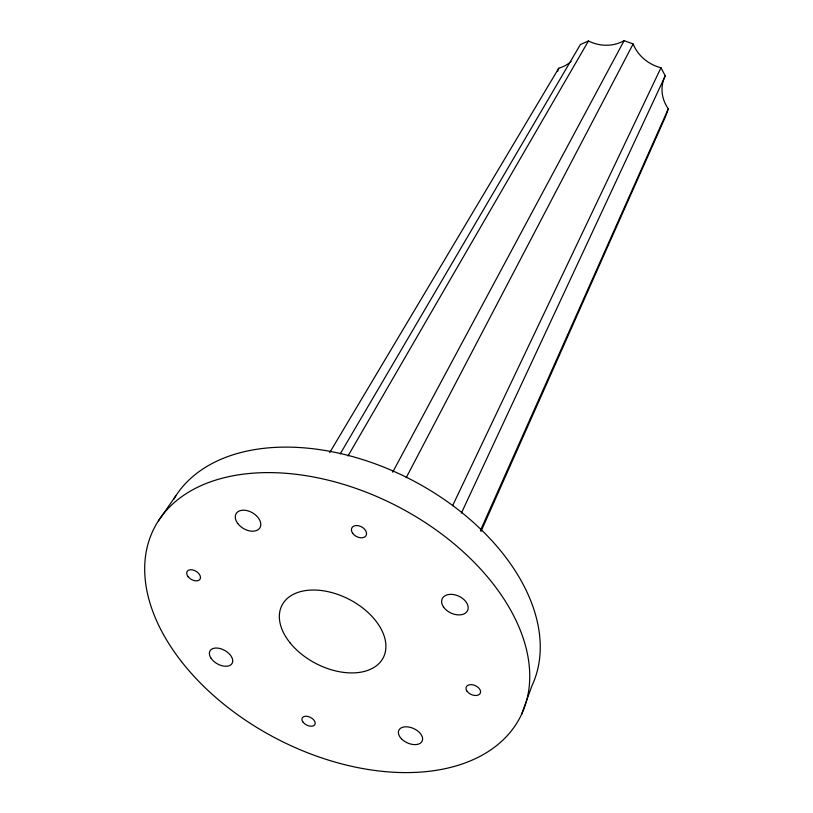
<?xml version="1.0" encoding="UTF-8"?>
<svg xmlns="http://www.w3.org/2000/svg" width="813" height="813" viewBox="0 0 813 813"><rect width="100%" height="100%" fill="white"/><g stroke="black" fill="none" stroke-linecap="round" stroke-linejoin="round"><path stroke-width="1.22" d="M340.2 453.898L580.401 44.512L588.449 40.996A38.221 34.573 32.7 0 0 624.12 40.65L633.124 43.983A38.313 34.827 24.6 0 0 660.969 67.753L665.268 75.833A37.672 33.536 19.7 0 0 668.306 108.84L665.501 116.655L480.981 531.468M521.56 714.373L531.976 685.705A202.02 130.883 27.4 0 0 411.815 480.005A202.02 130.883 27.4 0 0 173.779 499.162M557.606 71.27L558.755 68.211A37.357 32.927 35.3 0 0 571.112 61.453M480.483 530.371L668.306 108.84M461.408 513.023L665.268 75.833M452.597 505.706L660.969 67.753M406.205 477.688L633.124 43.983M392.669 472.231L624.12 40.65M348.005 455.961L588.449 40.996M329.712 452.607L558.755 68.211M158.362 520.93L175.791 495.9M181.512 661.619A205.963 130.944 27.4 0 0 513.135 728.529A205.963 130.944 27.4 0 0 316.999 477.668A205.963 130.944 27.4 0 0 181.512 661.619M290.099 642.88A57.032 36.148 27.4 0 0 381.704 660.278A57.032 36.148 27.4 0 0 326.064 591.254A57.032 36.148 27.4 0 0 290.099 642.88M210.872 657.971A12.693 7.652 29.3 0 0 231.116 664.597A12.693 7.652 29.3 0 0 221.156 648.865A12.693 7.652 29.3 0 0 210.872 657.971M401.439 738.783A12.856 7.825 24.8 0 0 422.008 741.426A12.856 7.825 24.8 0 0 408.065 726.924A12.856 7.825 24.8 0 0 401.439 738.783M237.772 523.521A13.841 9.065 30.7 0 0 259.743 528.074A13.841 9.065 30.7 0 0 246.593 510.513A13.841 9.065 30.7 0 0 237.772 523.521M443.583 607.098A14.004 9.309 24.8 0 0 466.611 612.026A14.004 9.309 24.8 0 0 454.508 594.74A14.004 9.309 24.8 0 0 443.583 607.098M188.128 576.712A7.561 4.726 30.9 0 0 200.008 579.283A7.561 4.726 30.9 0 0 192.63 569.883A7.561 4.726 30.9 0 0 188.128 576.712M352.69 533.308A8.089 5.457 28 0 0 365.809 535.97A8.089 5.457 28 0 0 358.452 525.726A8.089 5.457 28 0 0 352.69 533.308M467.048 691.233A7.693 4.888 23.7 0 0 479.711 694.089A7.693 4.888 23.7 0 0 473.115 684.892A7.693 4.888 23.7 0 0 467.048 691.233M303.117 722.249A7.165 4.278 27 0 0 314.631 724.972A7.165 4.278 27 0 0 307.964 716.477A7.165 4.278 27 0 0 303.117 722.249"/></g></svg>
